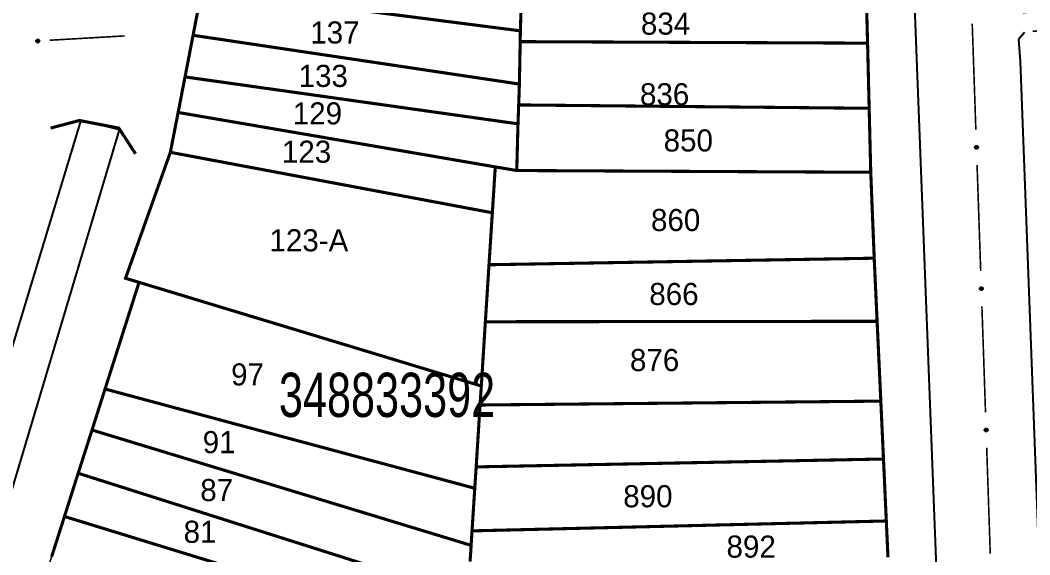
# Model space of a CAD drawing. Extents: x 202481 to 204056, y 4838981 to 4840330.
# Drawn here: x 202796.2 to 202910.4, y 4839964.9 to 4840025.3 of the extents above; entities that cross this region are included whole.
import ezdxf
from ezdxf.enums import TextEntityAlignment as Align

# ---------------------------------------------------------------- set-up
doc = ezdxf.new("R2010")
doc.units = 0
doc.header["$LTSCALE"] = 1.5
doc.header["$MEASUREMENT"] = 0
doc.linetypes.add('TRACO_11', pattern=[8, 3, -1, 3, -1])
for name, color, linetype in [('CD_MALHA_LOTES', 7, 'CONTINUOUS'), ('CD_TXT_QUADRA', 7, 'CONTINUOUS'), ('HD-CANAIS', 7, 'CONTINUOUS'), ('RU-QUADRA', 210, 'CONTINUOUS'), ('SV-EIXO-RUA-PAV', 20, 'CONTINUOUS'), ('SV-PONTE-BUEIRO', 251, 'CONTINUOUS'), ('SV-RUA-PAVIM', 7, 'CONTINUOUS'), ('Th_NmrPort', 1, 'CONTINUOUS')]:
    doc.layers.add(name, color=color, linetype=linetype)
doc.styles.add('ARIAL', font='ARIAL.SHX')

msp = doc.modelspace()

# ---------------------------------------------------------------- linework, layer by layer
at = {"layer": 'CD_MALHA_LOTES', "linetype": 'Continuous', "const_width": 0.35, "flags": 128}
for points in [[(202852.76, 4840024.14), (202852.92, 4840029.32)], [(202815.73, 4840023.64), (202816.72, 4840028.77)], [(202852.76, 4840024.14), (202816.72, 4840028.77)], [(202891.87, 4840029.15), (202892.04, 4840022.75)], [(202814.82, 4840018.93), (202815.73, 4840023.64)], [(202852.65, 4840018.12), (202815.73, 4840023.64)], [(202852.74, 4840022.92), (202852.76, 4840024.14)], [(202852.65, 4840018.12), (202852.74, 4840022.92)], [(202892.04, 4840022.75), (202852.74, 4840022.92)], [(202892.04, 4840022.75), (202892.22, 4840015.38)], [(202814.04, 4840014.91), (202814.82, 4840018.93)], [(202814.82, 4840018.93), (202852.49, 4840013.62)], [(202852.57, 4840015.76), (202852.65, 4840018.12)], [(202852.49, 4840013.62), (202852.57, 4840015.76)], [(202892.22, 4840015.38), (202852.57, 4840015.76)], [(202813.16, 4840010.4), (202814.04, 4840014.91)], [(202849.92, 4840008.75), (202814.04, 4840014.91)], [(202892.22, 4840015.38), (202892.4, 4840008.14)], [(202852.35, 4840008.34), (202852.49, 4840013.62)], [(202809.62, 4839995.69), (202808.09, 4839996.15), (202813.16, 4840010.4)], [(202849.59, 4840003.56), (202813.16, 4840010.4)], [(202849.92, 4840008.75), (202849.59, 4840003.56)], [(202852.35, 4840008.34), (202849.92, 4840008.75)], [(202892.4, 4840008.14), (202852.35, 4840008.34)], [(202892.4, 4840008.14), (202892.79, 4839998.42)], [(202849.21, 4839997.68), (202849.59, 4840003.56)], [(202892.79, 4839998.42), (202849.21, 4839997.68)], [(202892.79, 4839998.42), (202893.12, 4839991.28)], [(202848.8, 4839991.23), (202849.21, 4839997.68)], [(202805.77, 4839983.62), (202809.62, 4839995.69)], [(202848.34, 4839983.96), (202809.62, 4839995.69)], [(202848.34, 4839983.96), (202848.8, 4839991.23)], [(202893.12, 4839991.28), (202848.8, 4839991.23)], [(202893.12, 4839991.28), (202893.54, 4839982.25)], [(202804.3, 4839978.98), (202805.77, 4839983.62)], [(202847.6, 4839972.39), (202805.77, 4839983.62)], [(202848.34, 4839983.96), (202848.2, 4839981.81)], [(202848.2, 4839981.81), (202847.76, 4839974.81)], [(202893.54, 4839982.25), (202848.2, 4839981.81)], [(202893.54, 4839982.25), (202893.84, 4839975.7)], [(202802.73, 4839974.09), (202804.3, 4839978.98)], [(202847.19, 4839965.93), (202804.3, 4839978.98)], [(202893.84, 4839975.7), (202847.76, 4839974.81)], [(202893.84, 4839975.7), (202894.16, 4839968.69)], [(202847.76, 4839974.81), (202847.6, 4839972.39)], [(202801.18, 4839969.2), (202802.73, 4839974.09)], [(202842.83, 4839961.36), (202802.73, 4839974.09)], [(202847.29, 4839967.57), (202847.6, 4839972.39)], [(202799.73, 4839964.65), (202801.18, 4839969.2)], [(202801.18, 4839969.2), (202841.36, 4839956.86)], [(202847.19, 4839965.93), (202847.29, 4839967.57)], [(202894.16, 4839968.69), (202847.29, 4839967.57)], [(202894.16, 4839968.69), (202894.35, 4839964.58)], [(202847.07, 4839964.1), (202847.19, 4839965.93)]]:
    msp.add_lwpolyline(points, dxfattribs=at)
at = {"layer": 'HD-CANAIS', "linetype": 'Continuous'}
for points in [[(202803.02, 4840014.04, 4.44), (202779.38, 4839936.13, 5.16), (202767.66, 4839897.55, 5.52)], [(202772.66, 4839897.55, 4.67), (202785.49, 4839939.67, 4.67), (202807.4, 4840012.96, 4.73), (202803.02, 4840014.04, 4.44)]]:
    msp.add_polyline3d(points, dxfattribs=at)
at = {"layer": 'RU-QUADRA', "linetype": 'Continuous', "const_width": 0.18, "flags": 128}
for points in [[(202816.72, 4840028.77), (202815.73, 4840023.64), (202814.82, 4840018.93), (202814.04, 4840014.91), (202813.16, 4840010.4), (202808.09, 4839996.15), (202809.62, 4839995.69), (202805.77, 4839983.62), (202804.3, 4839978.98), (202802.73, 4839974.09), (202801.18, 4839969.2), (202799.73, 4839964.65), (202798.92, 4839962.12), (202798.07, 4839959.44), (202796.65, 4839959.94), (202793.98, 4839950.62)], [(202894.35, 4839964.58), (202894.16, 4839968.69), (202893.84, 4839975.7), (202893.54, 4839982.25), (202893.12, 4839991.28), (202892.79, 4839998.42), (202892.4, 4840008.14), (202892.22, 4840015.38), (202892.04, 4840022.75), (202891.87, 4840029.15)]]:
    msp.add_lwpolyline(points, dxfattribs=at)
at = {"layer": 'SV-EIXO-RUA-PAV', "const_width": 0.18}
for points in [[(202903.8799, 4840024.955167), (202904.29097, 4840012.96221)], [(202799.506026, 4840023.077971), (202807.492638, 4840023.540612)], [(202807.492638, 4840023.540612), (202808, 4840023.57)], [(202904.427993, 4840008.964557), (202904.839063, 4839996.9716)], [(202904.976086, 4839992.973948), (202905.147365, 4839987.976882)], [(202905.147365, 4839987.976882), (202905.15, 4839987.9)], [(202905.15, 4839987.9), (202905.382655, 4839980.980838)], [(202905.517078, 4839976.983097), (202905.920347, 4839964.989875)]]:
    msp.add_lwpolyline(points, dxfattribs=at)
at = {"layer": 'SV-EIXO-RUA-PAV'}
for points in [[(202798.010194, 4840023.101587), (202798.042199, 4840023.13857), (202798.077268, 4840023.16381), (202798.112576, 4840023.176443), (202798.146688, 4840023.179471), (202798.181936, 4840023.178638), (202798.217287, 4840023.169958), (202798.254389, 4840023.151633), (202798.291713, 4840023.119788), (202798.315208, 4840023.082164), (202798.329445, 4840023.04821), (202798.33465, 4840023.012822), (202798.333267, 4840022.978595), (202798.323037, 4840022.942172), (202798.304099, 4840022.904754), (202798.271169, 4840022.867999), (202798.236619, 4840022.843489), (202798.202146, 4840022.832167), (202798.166536, 4840022.827159), (202798.130561, 4840022.828441), (202798.095909, 4840022.837162), (202798.05827, 4840022.856297), (202798.022422, 4840022.889279), (202797.997584, 4840022.92346), (202797.98578, 4840022.957765), (202797.98164, 4840022.992934), (202797.982045, 4840023.028297), (202797.989291, 4840023.064196), (202798.010194, 4840023.101587)], [(202904.464575, 4840011.11075), (202904.500793, 4840011.077882), (202904.525198, 4840011.042227), (202904.536995, 4840011.00663), (202904.539217, 4840010.972456), (202904.537552, 4840010.937238), (202904.52804, 4840010.902102), (202904.508845, 4840010.865443), (202904.476128, 4840010.828881), (202904.43796, 4840010.80628), (202904.40368, 4840010.792848), (202904.368178, 4840010.788479), (202904.333993, 4840010.790669), (202904.297822, 4840010.801757), (202904.260862, 4840010.821572), (202904.224893, 4840010.85536), (202904.201206, 4840010.890479), (202904.1907, 4840010.92521), (202904.186534, 4840010.960928), (202904.188665, 4840010.996862), (202904.198201, 4840011.031299), (202904.218219, 4840011.068476), (202904.252038, 4840011.103536), (202904.286795, 4840011.12756), (202904.321369, 4840011.138551), (202904.356626, 4840011.141861), (202904.391969, 4840011.140621), (202904.427688, 4840011.13253), (202904.464575, 4840011.11075)], [(202905.012668, 4839995.120141), (202905.048885, 4839995.087272), (202905.073291, 4839995.051617), (202905.085087, 4839995.016021), (202905.087309, 4839994.981847), (202905.085645, 4839994.946629), (202905.076133, 4839994.911492), (202905.056937, 4839994.874833), (202905.024221, 4839994.838271), (202904.986052, 4839994.81567), (202904.951772, 4839994.802238), (202904.916271, 4839994.79787), (202904.882086, 4839994.80006), (202904.845915, 4839994.811147), (202904.808955, 4839994.830963), (202904.772986, 4839994.86475), (202904.749299, 4839994.89987), (202904.738793, 4839994.9346), (202904.734627, 4839994.970318), (202904.736758, 4839995.006252), (202904.746294, 4839995.040689), (202904.766312, 4839995.077867), (202904.800131, 4839995.112926), (202904.834888, 4839995.136951), (202904.869462, 4839995.147942), (202904.904719, 4839995.151251), (202904.940062, 4839995.150011), (202904.97578, 4839995.14192), (202905.012668, 4839995.120141)], [(202905.555056, 4839979.129266), (202905.591252, 4839979.096374), (202905.615635, 4839979.060703), (202905.627408, 4839979.025099), (202905.629608, 4839978.990923), (202905.62792, 4839978.955707), (202905.618385, 4839978.920576), (202905.599166, 4839978.88393), (202905.566426, 4839978.847389), (202905.528243, 4839978.824813), (202905.493954, 4839978.811403), (202905.45845, 4839978.807057), (202905.424266, 4839978.80927), (202905.388102, 4839978.820381), (202905.351155, 4839978.84022), (202905.315208, 4839978.874032), (202905.291544, 4839978.909166), (202905.281061, 4839978.943903), (202905.276918, 4839978.979624), (202905.279072, 4839979.015557), (202905.28863, 4839979.049988), (202905.308673, 4839979.087152), (202905.342514, 4839979.122189), (202905.377287, 4839979.146191), (202905.411868, 4839979.15716), (202905.447128, 4839979.160447), (202905.48247, 4839979.159184), (202905.518183, 4839979.151069), (202905.555056, 4839979.129266)]]:
    msp.add_lwpolyline(points, close=True, dxfattribs=at)
for points in [[(202797.98164, 4840022.992934), (202798.329445, 4840023.04821)], [(202797.982045, 4840023.028297), (202798.315208, 4840023.082164)], [(202797.98556, 4840023.011928), (202798.317257, 4840023.066679)], [(202797.98578, 4840022.957765), (202798.33465, 4840023.012822)], [(202797.986329, 4840022.975069), (202798.330443, 4840023.027806)], [(202797.989291, 4840023.064196), (202798.291713, 4840023.119788)], [(202797.990399, 4840023.046379), (202798.298858, 4840023.101151)], [(202797.995191, 4840022.940045), (202798.330975, 4840022.995033)], [(202797.997584, 4840022.92346), (202798.333267, 4840022.978595)], [(202798.000686, 4840023.081145), (202798.269641, 4840023.133629)], [(202798.010194, 4840023.101587), (202798.254389, 4840023.151633)], [(202798.012228, 4840022.905495), (202798.323491, 4840022.959063)], [(202798.022422, 4840022.889279), (202798.323037, 4840022.942172)], [(202798.028446, 4840023.121024), (202798.228479, 4840023.159947)], [(202798.042199, 4840023.13857), (202798.217287, 4840023.169958)], [(202798.044091, 4840022.874537), (202798.310558, 4840022.922776)], [(202798.05827, 4840022.856297), (202798.304099, 4840022.904754)], [(202798.062128, 4840023.153045), (202798.19083, 4840023.172801)], [(202798.077268, 4840023.16381), (202798.181936, 4840023.178638)], [(202798.082449, 4840022.849423), (202798.279916, 4840022.885464)], [(202798.095909, 4840022.837162), (202798.271169, 4840022.867999)], [(202798.117531, 4840022.833687), (202798.247517, 4840022.854885)], [(202798.130561, 4840022.828441), (202798.236619, 4840022.843489)], [(202904.303432, 4840011.129561), (202904.350481, 4840010.792573)], [(202904.321369, 4840011.138551), (202904.368178, 4840010.788479)], [(202904.338655, 4840011.137595), (202904.383257, 4840010.792331)], [(202904.356626, 4840011.141861), (202904.40368, 4840010.792848)], [(202904.375523, 4840011.137493), (202904.422431, 4840010.804597)], [(202904.391969, 4840011.140621), (202904.43796, 4840010.80628)], [(202904.409849, 4840011.131843), (202904.457327, 4840010.822177)], [(202904.427688, 4840011.13253), (202904.476128, 4840010.828881)], [(202904.188665, 4840010.996862), (202904.201206, 4840010.890479)], [(202904.194217, 4840011.009765), (202904.212341, 4840010.879315)], [(202904.198201, 4840011.031299), (202904.224893, 4840010.85536)], [(202904.210776, 4840011.044466), (202904.242148, 4840010.846204)], [(202904.218219, 4840011.068476), (202904.260862, 4840010.821572)], [(202904.236789, 4840011.082221), (202904.278726, 4840010.81469)], [(202904.252038, 4840011.103536), (202904.297822, 4840010.801757)], [(202904.26849, 4840011.113345), (202904.314697, 4840010.800904)], [(202904.286795, 4840011.12756), (202904.333993, 4840010.790669)], [(202904.444363, 4840011.120738), (202904.490485, 4840010.85062)], [(202904.464575, 4840011.11075), (202904.508845, 4840010.865443)], [(202904.483576, 4840011.092045), (202904.517768, 4840010.891149)], [(202904.500793, 4840011.077882), (202904.52804, 4840010.902102)], [(202904.514793, 4840011.057617), (202904.531507, 4840010.928484)], [(202904.525198, 4840011.042227), (202904.537552, 4840010.937238)], [(202904.834888, 4839995.136951), (202904.882086, 4839994.80006)], [(202904.851525, 4839995.138951), (202904.898574, 4839994.801964)], [(202904.869462, 4839995.147942), (202904.916271, 4839994.79787)], [(202904.886748, 4839995.146985), (202904.93135, 4839994.801722)], [(202904.904719, 4839995.151251), (202904.951772, 4839994.802238)], [(202904.923615, 4839995.146884), (202904.970524, 4839994.813987)], [(202904.940062, 4839995.150011), (202904.986052, 4839994.81567)], [(202904.957942, 4839995.141233), (202905.00542, 4839994.831567)], [(202904.97578, 4839995.14192), (202905.024221, 4839994.838271)], [(202904.736758, 4839995.006252), (202904.749299, 4839994.89987)], [(202904.742309, 4839995.019155), (202904.760434, 4839994.888705)], [(202904.746294, 4839995.040689), (202904.772986, 4839994.86475)], [(202904.758869, 4839995.053856), (202904.790241, 4839994.855594)], [(202904.766312, 4839995.077867), (202904.808955, 4839994.830963)], [(202904.784882, 4839995.091611), (202904.826819, 4839994.82408)], [(202904.800131, 4839995.112926), (202904.845915, 4839994.811147)], [(202904.816583, 4839995.122735), (202904.86279, 4839994.810294)], [(202904.992456, 4839995.130129), (202905.038578, 4839994.86001)], [(202905.012668, 4839995.120141), (202905.056937, 4839994.874833)], [(202905.031668, 4839995.101435), (202905.065861, 4839994.90054)], [(202905.048885, 4839995.087272), (202905.076133, 4839994.911492)], [(202905.062886, 4839995.067007), (202905.0796, 4839994.937874)], [(202905.073291, 4839995.051617), (202905.085645, 4839994.946629)], [(202905.377287, 4839979.146191), (202905.424266, 4839978.80927)], [(202905.393926, 4839979.148181), (202905.440755, 4839978.811163)], [(202905.411868, 4839979.15716), (202905.45845, 4839978.807057)], [(202905.429154, 4839979.156192), (202905.473531, 4839978.8109)], [(202905.447128, 4839979.160447), (202905.493954, 4839978.811403)], [(202905.466021, 4839979.156067), (202905.512713, 4839978.82314)], [(202905.48247, 4839979.159184), (202905.528243, 4839978.824813)], [(202905.500344, 4839979.150394), (202905.547621, 4839978.840697)], [(202905.518183, 4839979.151069), (202905.566426, 4839978.847389)], [(202905.279072, 4839979.015557), (202905.291544, 4839978.909166)], [(202905.284632, 4839979.028456), (202905.302672, 4839978.897995)], [(202905.28863, 4839979.049988), (202905.315208, 4839978.874032)], [(202905.301214, 4839979.063146), (202905.332457, 4839978.864864)], [(202905.308673, 4839979.087152), (202905.351155, 4839978.84022)], [(202905.327251, 4839979.100885), (202905.369015, 4839978.833326)], [(202905.342514, 4839979.122189), (202905.388102, 4839978.820381)], [(202905.358973, 4839979.131988), (202905.404977, 4839978.819517)], [(202905.534851, 4839979.139267), (202905.580797, 4839978.869118)], [(202905.555056, 4839979.129266), (202905.599166, 4839978.88393)], [(202905.574045, 4839979.110548), (202905.608106, 4839978.90963)], [(202905.591252, 4839979.096374), (202905.618385, 4839978.920576)], [(202905.605239, 4839979.0761), (202905.621869, 4839978.946956)], [(202905.615635, 4839979.060703), (202905.62792, 4839978.955707)]]:
    msp.add_lwpolyline(points, dxfattribs=at)
at = {"layer": 'SV-PONTE-BUEIRO', "linetype": 'Continuous', "const_width": 0.35, "flags": 128}
msp.add_lwpolyline([(202799.61, 4840013.14), (202802.87, 4840014), (202807.33, 4840013.14), (202809.22, 4840010.23)], dxfattribs=at)
at = {"layer": 'SV-RUA-PAVIM', "linetype": 'Continuous'}
for points in [[(202738.13, 4840025.45, 5), (202735.82, 4840026.51, 5.04), (202734.55, 4840028.57, 5.06), (202732.49, 4840073.43, 5.15), (202729.36, 4840144.06, 6.52), (202730.68, 4840145.9, 6.52), (202732.85, 4840146.77, 6.5), (202770.37, 4840146.9, 6.39), (202823.63, 4840146.81, 4.57), (202840.06, 4840146.45, 4.3), (202853.72, 4840146.41, 4.52), (202865.6, 4840146.66, 4.49), (202891.86, 4840146.49, 4.3), (202892.59, 4840146.3, 4.3), (202893.06, 4840145.69, 4.3), (202893.2, 4840141.86, 4.2), (202895.55, 4840073.57, 4.63), (202897.26, 4840028.89, 4.62), (202900.1, 4839955.53, 5.42), (202902.22, 4839898.94, 5.42), (202901.83, 4839897.55, 5.3)], [(202909.1, 4840023.15, 5.14), (202909.3, 4840020.73, 5.14), (202912.28, 4839941.43, 5.54), (202913.67, 4839898.19, 5.62), (202913.95, 4839897.55, 5.63)]]:
    msp.add_polyline3d(points, dxfattribs=at)
at = {"layer": 'SV-RUA-PAVIM', "linetype": 'TRACO_11'}
msp.add_polyline3d([(202908.76, 4840026.85, 5.14), (202909.65, 4840026.23, 5.14), (202957.14, 4840030.83, 5.14), (202957, 4840028.63, 5.14), (202909.79, 4840023.97, 5.14), (202909.1, 4840023.15, 5.14)], dxfattribs=at)

# ---------------------------------------------------------------- texts
at = {"layer": 'CD_TXT_QUADRA', "style": 'ARIAL', "width": 0.7}
msp.add_text('348833392', height=5, dxfattribs=at).set_placement((202825.44, 4839980.46, 7.67))
at = {"layer": 'Th_NmrPort', "color": 1}
for s, p in [('834', (202866.396667, 4840024.96)), ('137', (202828.991381, 4840023.95668)), ('133', (202827.671381, 4840019.04668)), ('836', (202866.29, 4840016.97)), ('129', (202827.011381, 4840014.80668)), ('850', (202868.967869, 4840011.742669)), ('123', (202825.781381, 4840010.46668)), ('860', (202867.536667, 4840002.74)), ('123-A', (202824.372977, 4840000.448368)), ('866', (202867.346667, 4839994.37)), ('876', (202865.156667, 4839986.9)), ('97', (202820.032977, 4839985.268368)), ('91', (202816.820443, 4839977.607769)), ('87', (202816.542662, 4839972.18745)), ('890', (202864.396667, 4839971.49)), ('81', (202814.662662, 4839967.46745)), ('892', (202876.080958, 4839965.789999))]:
    msp.add_text(s, height=2.5, dxfattribs=at).set_placement(p, align=Align.MIDDLE_LEFT)

doc.saveas('drawing.dxf')
